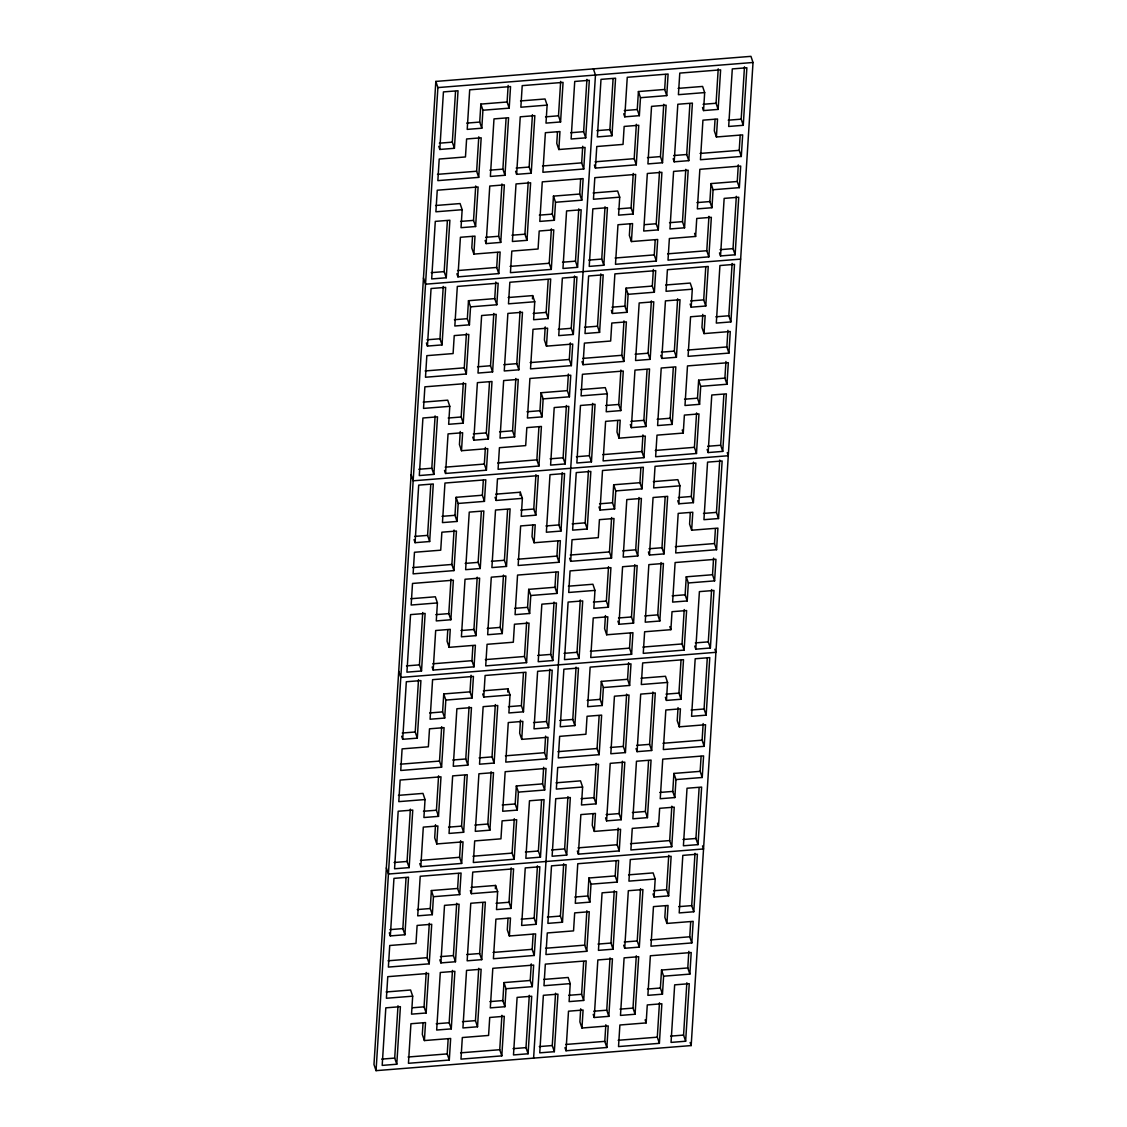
<?xml version="1.0" encoding="UTF-8"?>
<svg xmlns="http://www.w3.org/2000/svg" width="1127" height="1127" viewBox="0 0 1127 1127"><rect width="100%" height="100%" fill="white"/><g stroke="black" fill="none" stroke-linecap="round" stroke-linejoin="round"><path stroke-width="1.5" d="M435.825 81.426L373.981 1064.508L376.052 1070.65L691.175 1045.574L753.019 62.492L750.948 56.35L435.825 81.426L437.896 87.582L376.052 1070.65M390.336 935.917L393.957 878.37L408.537 877.2L404.917 934.748L390.336 935.917L389.294 932.846M402.705 739.298L406.326 681.75L420.92 680.595L417.3 738.143L402.705 739.298L401.663 736.227M415.074 542.679L418.695 485.131L433.289 483.976L429.669 541.523L415.074 542.679L414.046 539.608M427.443 346.074L431.063 288.526L445.658 287.357L442.038 344.904L427.443 346.074L426.415 342.988M439.812 149.454L443.432 91.907L458.027 90.752L454.406 148.299L439.812 149.454L438.783 146.383M396.774 1064.226L400.395 1006.679L385.814 1007.848L382.194 1065.395L396.774 1064.226L394.704 1058.084L398 1005.763M404.917 934.748L402.846 928.606L406.03 878.032M409.143 867.621L412.764 810.074L398.183 811.229L394.563 868.776L409.143 867.621L407.072 861.465L410.369 809.158M417.3 738.143L415.229 731.986L418.511 679.68M421.512 671.002L425.133 613.454L410.552 614.609L406.932 672.157L421.512 671.002L419.441 664.86L422.738 612.539M429.669 541.523L427.598 535.381L430.768 484.807M433.881 474.382L437.501 416.835L422.921 418.004L419.3 475.552L433.881 474.382L431.81 468.24L435.107 415.919M442.038 344.904L439.967 338.762L443.249 286.441M446.264 277.763L449.884 220.23L435.29 221.385L431.669 278.933L446.264 277.763L444.179 271.621L447.363 221.047M454.406 148.299L452.336 142.143L455.519 91.583M412.679 996.169L411.538 1014.145L426.133 1012.99L428.612 973.418L387.773 976.672L386.406 998.254L412.679 996.169L410.594 990.013L386.096 991.971M420.822 866.691L423.301 827.119L437.896 825.964L436.769 843.94L463.028 841.855L461.661 863.437L420.822 866.691L419.779 863.606M425.048 799.55L423.907 817.526L438.502 816.371L440.995 776.813L400.141 780.053L398.789 801.635L425.048 799.55L422.977 793.408L398.465 795.352M433.191 670.072L435.684 630.514L450.265 629.345L449.138 647.335L475.397 645.236L474.03 666.818L433.191 670.072L432.148 667.001M437.417 602.931L436.276 620.921L450.87 619.751L453.364 580.194L412.51 583.448L411.158 605.03L437.417 602.931L435.346 596.789L410.834 598.733M445.559 473.453L448.053 433.895L462.633 432.726L461.507 450.715L487.766 448.631L486.413 470.198L445.559 473.453L444.517 470.382M449.786 406.326L448.645 424.301L463.239 423.146L465.733 383.574L424.879 386.829L423.527 408.411L449.786 406.326L447.715 400.17L423.203 402.128M457.928 276.848L460.422 237.276L475.002 236.121L473.875 254.096L500.134 252.011L498.782 273.593L457.928 276.848L456.886 273.762M462.155 209.707L461.028 227.682L475.608 226.527L478.102 186.969L437.248 190.209L435.895 211.791L462.155 209.707L460.084 203.564L435.571 205.508M423.048 1022.964L422.329 1034.417L424.4 1040.559L450.659 1038.474L449.293 1060.042L408.453 1063.296L410.932 1023.739L425.527 1022.569L424.4 1040.559M426.133 1012.99L424.062 1006.834L426.217 972.432M429.218 963.824L431.711 924.267L417.117 925.436L415.99 943.412L389.731 945.497L388.378 967.079L429.218 963.824L427.147 957.682L429.317 923.281M459.703 894.599L461.07 873.031L420.216 876.271L417.723 915.842L432.317 914.673L430.246 908.531L431.373 890.555L457.632 888.456L459.703 894.599L433.444 896.698L431.373 890.555M435.515 824.725L434.698 837.798L436.769 843.94M438.502 816.371L436.431 810.228L438.586 775.827M441.587 767.219L444.08 727.648L429.5 728.817L428.359 746.792L402.1 748.891L400.747 770.474L441.587 767.219L439.516 761.077L441.685 726.676M472.072 697.993L473.439 676.411L432.585 679.666L430.091 719.223L444.686 718.068L442.615 711.912L443.742 693.936L470.001 691.851L472.072 697.993L445.813 700.078L443.742 693.936M447.785 629.739L447.067 641.178L449.138 647.335M450.87 619.751L448.8 613.609L450.969 579.208M453.956 570.6L456.449 531.042L441.869 532.198L440.727 550.187L414.468 552.272L413.116 573.854L453.956 570.6L451.885 564.458L454.054 530.056M484.441 501.374L485.807 479.792L444.954 483.046L442.46 522.604L457.055 521.449L454.984 515.307L456.111 497.317L482.37 495.232L484.441 501.374L458.182 503.459L456.111 497.317M460.253 431.486L459.436 444.573L461.507 450.715M463.239 423.146L461.168 416.99L463.338 382.588M466.339 373.981L468.818 334.423L454.237 335.592L453.096 353.568L426.837 355.653L425.485 377.235L466.339 373.981L464.268 367.839L466.423 333.437M496.81 304.755L498.176 283.187L457.323 286.427L454.829 325.999L469.424 324.83L467.353 318.687L468.48 300.712L494.739 298.613L496.81 304.755L470.551 306.854L468.48 300.712M472.523 236.515L471.804 247.954L473.875 254.096M475.608 226.527L473.537 220.385L475.707 185.983M478.707 177.376L481.187 137.804L466.606 138.973L465.465 156.949L439.206 159.048L437.854 180.63L478.707 177.376L476.636 171.234L478.792 136.818M509.193 108.15L510.545 86.568L469.691 89.822L467.212 129.38L481.792 128.224L479.722 122.068L480.849 104.093L507.108 101.993L509.193 108.15L482.919 110.235L480.849 104.093M432.317 914.673L433.444 896.698M444.686 718.068L445.813 700.078M457.055 521.449L458.182 503.459M469.424 324.83L470.551 306.854M481.792 128.224L482.919 110.235M440.896 962.909L444.517 905.361L459.098 904.192L455.477 961.74L440.896 962.909L439.854 959.824M473.777 440.192L477.397 382.645L491.992 381.49L488.371 439.037L473.777 440.192L472.748 437.121M486.146 243.587L489.766 186.04L504.361 184.87L500.74 242.418L486.146 243.587L485.117 240.502M449.293 1060.042L447.222 1053.9L448.166 1038.967M451.265 1028.881L454.885 971.333L440.291 972.488L436.67 1030.036L451.265 1028.881L449.18 1022.738L452.476 970.417M455.477 961.74L453.406 955.597L456.703 903.276M457.632 888.456L458.576 873.524M461.661 863.437L459.591 857.295L460.647 840.686M463.634 832.261L467.254 774.714L452.66 775.883L449.039 833.431L463.634 832.261L461.563 826.119L464.733 775.545M467.846 765.12L471.466 707.587L456.886 708.742L453.265 766.29L467.846 765.12L465.775 758.978L469.071 706.671M470.001 691.851L471.044 675.242M474.03 666.818L471.959 660.676L472.903 645.729M476.003 635.642L479.623 578.109L465.028 579.264L461.408 636.811L476.003 635.642L473.932 629.5L477.214 577.193M480.229 568.515L483.849 510.968L469.255 512.123L465.634 569.67L480.229 568.515L478.144 562.373L481.328 511.799M482.37 495.232L483.314 480.285M486.413 470.198L484.342 464.056L485.385 447.461M488.371 439.037L486.3 432.895L489.484 382.321M492.598 371.896L496.218 314.348L481.623 315.518L478.003 373.065L492.598 371.896L490.527 365.754L493.809 313.433M494.739 298.613L495.795 282.018M498.782 273.593L496.711 267.451L497.641 252.504M500.74 242.418L498.669 236.276L501.952 183.955M504.966 175.277L508.587 117.743L493.992 118.898L490.372 176.446L504.966 175.277L502.896 169.135L506.065 118.56M507.108 101.993L508.164 85.398M497.641 891.584L471.382 893.683L472.734 872.101L513.588 868.847L511.094 908.404L496.5 909.574L497.641 891.584L495.57 885.442L471.058 887.386M510.01 694.965L483.751 697.064L485.103 675.482L525.957 672.227L523.463 711.799L508.883 712.954L510.01 694.965L507.939 688.822L483.427 690.781M522.379 498.359L496.119 500.444L497.472 478.862L538.326 475.622L535.832 515.18L521.252 516.335L522.379 498.359L520.308 492.217L495.795 494.161M516.631 174.347L520.251 116.814L534.846 115.644L531.226 173.192L516.631 174.347L515.602 171.276M477.524 1026.782L481.144 969.248L466.55 970.403L462.929 1027.951L477.524 1026.782L475.453 1020.639L478.736 968.332M481.736 959.655L485.357 902.107L470.776 903.262L467.156 960.81L481.736 959.655L479.665 953.512L482.849 902.938M489.893 830.176L493.513 772.629L478.919 773.784L475.298 831.332L489.893 830.176L487.822 824.034L491.104 771.713M494.119 763.035L497.74 705.488L483.145 706.657L479.524 764.205L494.119 763.035L492.034 756.893L495.331 704.572M502.262 633.557L505.882 576.01L491.287 577.179L487.667 634.726L502.262 633.557L500.191 627.415L503.473 575.094M506.488 566.416L510.108 508.883L495.514 510.038L491.893 567.585L506.488 566.416L504.417 560.274L507.587 509.7M514.63 436.938L518.251 379.405L503.656 380.56L500.036 438.107L514.63 436.938L512.56 430.796L515.842 378.489M518.857 369.811L522.477 312.264L507.883 313.419L504.262 370.966L518.857 369.811L516.786 363.655L520.068 311.348M526.999 240.333L530.62 182.785L516.025 183.94L512.405 241.488L526.999 240.333L524.928 234.177L528.225 181.87M531.226 173.192L529.155 167.05L532.437 114.729M495.359 888.71L495.57 885.442M507.728 692.091L507.939 688.822M520.096 495.486L520.308 492.217M532.465 298.866L532.677 295.598L508.164 297.542M534.747 301.74L533.62 319.73L548.201 318.561L550.694 279.003L509.841 282.257L508.488 303.825L534.747 301.74L532.677 295.598M547.116 105.121L545.989 123.111L560.57 121.955L563.063 82.384L522.21 85.638L520.857 107.22L547.116 105.121L545.045 98.979L520.533 100.937M501.811 1055.872L504.304 1016.3L489.724 1017.47L488.583 1035.445L462.324 1037.544L460.971 1059.126L501.811 1055.872L499.74 1049.716L501.909 1015.314M532.296 986.646L533.663 965.064L492.809 968.318L490.315 1007.876L504.91 1006.721L502.839 1000.565L503.966 982.589L530.225 980.49L532.296 986.646L506.037 988.731L503.966 982.589M508.009 918.392L507.291 929.831L509.362 935.988L535.621 933.889L534.268 955.471L493.415 958.725L495.908 919.153L510.489 917.998L509.362 935.988M511.094 908.404L509.024 902.262L511.193 867.86M514.194 859.253L516.673 819.695L502.093 820.85L500.952 838.84L474.692 840.925L473.34 862.507L514.194 859.253L512.109 853.111L514.278 818.709M544.665 790.027L546.032 768.445L505.178 771.699L502.684 811.257L517.279 810.102L515.208 803.96L516.335 785.97L542.594 783.885L544.665 790.027L518.406 792.112L516.335 785.97M520.477 720.139L519.66 733.226L521.731 739.368L547.99 737.283L546.637 758.851L505.784 762.106L508.277 722.548L522.858 721.379L521.731 739.368M523.463 711.799L521.392 705.643L523.449 672.96M526.563 662.634L529.042 623.076L514.461 624.231L513.32 642.221L487.061 644.306L485.709 665.888L526.563 662.634L524.492 656.492L526.647 622.09M557.034 593.408L558.4 571.84L517.547 575.08L515.067 614.652L529.648 613.482L527.577 607.34L528.704 589.351L554.963 587.266L557.034 593.408L530.775 595.507L528.704 589.351M532.747 525.168L532.029 536.607L534.099 542.749L560.358 540.664L559.006 562.246L518.152 565.486L520.646 525.929L535.226 524.773L534.099 542.749M535.832 515.18L533.761 509.038L535.931 474.636M538.931 466.029L541.411 426.457L526.83 427.626L525.689 445.602L499.43 447.701L498.078 469.283L538.931 466.029L536.861 459.872L538.917 427.203M569.417 396.803L570.769 375.221L529.915 378.475L527.436 418.032L542.017 416.877L539.946 410.721L541.073 392.745L567.346 390.646L569.417 396.803L543.158 398.888L541.073 392.745M545.214 326.915L544.397 339.988L546.468 346.144L572.727 344.045L571.375 365.627L530.521 368.881L533.015 329.309L547.595 328.154L546.468 346.144M548.201 318.561L546.13 312.418L548.187 279.735M551.3 269.409L553.78 229.852L539.199 231.007L538.072 248.997L511.813 251.082L510.446 272.664L551.3 269.409L549.229 263.267L551.385 228.866M581.786 200.183L583.138 178.601L542.284 181.856L539.805 221.413L554.385 220.258L552.315 214.116L553.456 196.126L579.715 194.041L581.786 200.183L555.526 202.268L553.456 196.126M557.485 131.929L556.766 143.383L558.837 149.525L585.096 147.44L583.744 169.008L542.89 172.262L545.383 132.704L559.964 131.535L558.837 149.525M560.57 121.955L558.499 115.799L560.668 81.398M504.91 1006.721L506.037 988.731M517.279 810.102L518.406 792.112M529.648 613.482L530.775 595.507M542.017 416.877L543.158 398.888M554.385 220.258L555.526 202.268M528.084 1053.773L531.705 996.24L517.11 997.395L513.489 1054.942L528.084 1053.773L525.999 1047.631L529.296 995.324M530.225 980.49L531.268 963.895M534.268 955.471L532.183 949.328L533.127 934.382M536.227 924.295L539.847 866.762L525.252 867.917L521.632 925.464L536.227 924.295L534.156 918.153L537.438 865.846M540.453 857.168L544.073 799.621L529.479 800.776L525.858 858.323L540.453 857.168L538.382 851.012L541.552 800.452M542.594 783.885L543.651 767.276M546.637 758.851L544.566 752.709L545.609 736.114M548.595 727.69L552.216 670.142L537.621 671.298L534.001 728.845L548.595 727.69L546.525 721.534L549.807 669.227M552.822 660.549L556.442 603.001L541.848 604.171L538.227 661.704L552.822 660.549L550.751 654.407L554.033 602.086M554.963 587.266L555.907 572.333M559.006 562.246L556.935 556.09L557.865 541.157M560.964 531.071L564.585 473.523L549.99 474.692L546.37 532.226L560.964 531.071L558.893 524.928L562.19 472.607M565.19 463.93L568.811 406.382L554.216 407.551L550.596 465.099L565.19 463.93L563.12 457.787L566.402 405.481M567.346 390.646L568.388 374.051M571.375 365.627L569.304 359.485L570.347 342.876M573.333 334.451L576.954 276.904L562.359 278.073L558.738 335.621L573.333 334.451L571.262 328.309L574.559 276.002M577.559 267.324L581.18 209.777L566.585 210.932L562.965 268.48L577.559 267.324L575.488 261.168L578.771 208.861M579.715 194.041L580.644 179.094M583.744 169.008L581.673 162.866L582.715 146.271M585.702 137.846L589.322 80.299L574.728 81.454L571.107 139.001L585.702 137.846L583.631 131.69L586.928 79.383M533.606 1058.112L595.465 75.03L593.394 68.888M570.671 561.316L572.037 539.734L598.296 537.649L599.423 519.66L614.018 518.505L611.524 558.062L570.671 561.316L569.642 558.245M583.039 364.697L584.406 343.115L610.665 341.03L611.792 323.04L626.387 321.885L623.893 361.443L583.039 364.697L582.011 361.626M595.408 168.078L596.775 146.51L623.034 144.411L624.161 126.435L638.755 125.266L636.262 164.838L595.408 168.078L594.38 165.007M554.343 1051.688L557.964 994.141L543.369 995.31L539.748 1052.843L554.343 1051.688L552.272 1045.546L555.555 993.225M562.486 922.21L566.106 864.663L551.512 865.832L547.891 923.365L562.486 922.21L560.415 916.068L563.697 863.747M566.712 855.069L570.332 797.522L555.738 798.691L552.117 856.238L566.712 855.069L564.641 848.927L567.923 796.62M574.855 725.591L578.475 668.043L563.88 669.213L560.26 726.76L574.855 725.591L572.784 719.449L576.066 667.142M579.081 658.464L582.701 600.916L568.107 602.072L564.486 659.619L579.081 658.464L577.01 652.308L580.292 600.001M587.223 528.986L590.844 471.438L576.249 472.593L572.629 530.141L587.223 528.986L585.152 522.829L588.449 470.522M591.45 461.845L595.07 404.297L580.475 405.466L576.855 463L591.45 461.845L589.379 455.702L592.661 403.381M599.592 332.366L603.213 274.819L588.618 275.988L584.998 333.522L599.592 332.366L597.521 326.224L600.818 273.903M603.818 265.225L607.439 207.678L592.844 208.847L589.224 266.395L603.818 265.225L601.748 259.083L605.03 206.776M611.961 135.747L615.581 78.2L601.001 79.369L597.38 136.916L611.961 135.747L609.89 129.605L613.074 79.031M566.008 1050.758L568.501 1011.201L583.082 1010.031L581.955 1028.021L608.214 1025.922L606.861 1047.504L566.008 1050.758L564.979 1047.687M570.234 983.617L569.107 1001.607L583.687 1000.438L586.181 960.88L545.327 964.134L543.975 985.716L570.234 983.617L568.163 977.475L543.651 979.433M578.376 854.139L580.87 814.582L595.45 813.426L594.323 831.402L620.583 829.317L619.23 850.899L578.376 854.139L577.348 851.068M582.603 787.012L581.476 804.988L596.056 803.833L598.55 764.261L557.696 767.515L556.344 789.097L582.603 787.012L580.532 780.856L556.02 782.814M594.971 590.393L593.844 608.383L608.425 607.214L610.919 567.656L570.065 570.91L568.712 592.478L594.971 590.393L592.901 584.251L568.388 586.195M615.751 490.921L614.609 508.911L600.029 510.066L602.508 470.508L643.362 467.254L642.01 488.836L615.751 490.921L613.68 484.779L639.939 482.694L642.01 488.836M607.34 393.774L606.213 411.764L620.794 410.594L623.287 371.037L582.434 374.291L581.081 395.873L607.34 393.774L605.269 387.632L580.757 389.59M628.119 294.316L626.978 312.292L612.398 313.461L614.891 273.889L655.731 270.635L654.378 292.217L628.119 294.316L626.048 288.16L652.308 286.075L654.378 292.217M619.709 197.169L618.582 215.144L633.163 213.989L635.656 174.417L594.817 177.672L593.45 199.254L619.709 197.169L617.638 191.012L593.126 192.971M640.488 97.697L639.347 115.672L624.767 116.842L627.26 77.284L668.1 74.03L666.747 95.612L640.488 97.697L638.417 91.555L664.676 89.456L666.747 95.612M580.701 1008.792L579.884 1021.879L581.955 1028.021M583.687 1000.438L581.617 994.296L583.673 961.613M586.787 951.287L589.266 911.729L574.685 912.884L573.544 930.874L547.285 932.959L545.933 954.541L586.787 951.287L584.716 945.144L586.871 910.743M617.272 882.061L618.624 860.479L577.771 863.733L575.291 903.305L589.872 902.135L587.801 895.993L588.928 878.003L615.187 875.918L617.272 882.061L590.999 884.16L588.928 878.003M592.971 813.821L592.253 825.26L594.323 831.402M596.056 803.833L593.985 797.691L596.155 763.289M599.155 754.681L601.635 715.11L587.054 716.279L585.927 734.255L559.654 736.354L558.302 757.922L599.155 754.681L597.085 748.525L599.141 715.842M629.641 685.455L630.993 663.873L590.139 667.128L587.66 706.685L602.241 705.516L600.17 699.374L601.311 681.398L627.57 679.299L629.641 685.455L603.382 687.54L601.311 681.398M605.453 615.567L604.621 628.641L606.692 634.783L632.951 632.698L631.599 654.28L590.745 657.534L593.239 617.962L607.819 616.807L606.692 634.783M608.425 607.214L606.354 601.071L608.524 566.67M611.524 558.062L609.453 551.92L611.609 517.518M614.609 508.911L612.539 502.769L613.68 484.779M617.709 420.582L616.99 432.035L619.061 438.178L645.32 436.079L643.968 457.661L603.114 460.915L605.608 421.357L620.202 420.188L619.061 438.178M620.794 410.594L618.723 404.452L620.892 370.05M623.893 361.443L621.822 355.301L623.978 320.899M626.978 312.292L624.907 306.15L626.048 288.16M630.078 223.977L629.359 235.416L631.43 241.558L657.689 239.473L656.337 261.055L615.483 264.296L617.976 224.738L632.571 223.583L631.43 241.558M633.163 213.989L631.092 207.847L633.261 173.431M636.262 164.838L634.191 158.682L636.361 124.28M639.347 115.672L637.276 109.53L638.417 91.555M589.872 902.135L590.999 884.16M602.241 705.516L603.382 687.54M594.225 1017.498L597.845 959.95L612.44 958.795L608.819 1016.343L594.225 1017.498L593.196 1014.427M606.594 820.879L610.214 763.345L624.809 762.176L621.188 819.723L606.594 820.879L605.565 817.808M618.962 624.273L622.583 566.726L637.178 565.557L633.557 623.104L618.962 624.273L617.934 621.202M631.345 427.654L634.966 370.107L649.546 368.952L645.926 426.499L631.345 427.654L630.303 424.583M606.861 1047.504L604.79 1041.362L605.833 1024.767M608.819 1016.343L606.749 1010.186L610.031 957.88M613.046 949.202L616.666 891.654L602.072 892.823L598.451 950.357L613.046 949.202L610.975 943.06L614.257 890.739M615.187 875.918L616.131 860.986M619.23 850.899L617.159 844.743L618.202 828.148M621.188 819.723L619.117 813.581L622.414 761.26M625.415 752.582L629.035 695.035L614.44 696.204L610.82 753.752L625.415 752.582L623.344 746.44L626.626 694.119M627.57 679.299L628.612 662.704M631.599 654.28L629.528 648.138L630.472 633.191M633.557 623.104L631.486 616.962L634.783 564.655M637.783 555.977L641.404 498.43L626.809 499.585L623.189 557.132L637.783 555.977L635.713 549.821L638.995 497.514M639.939 482.694L640.869 467.747M643.968 457.661L641.897 451.518L642.939 434.923M645.926 426.499L643.855 420.343L647.039 369.783M650.152 359.358L653.773 301.811L639.178 302.966L635.558 360.513L650.152 359.358L648.081 353.216L651.378 300.895M652.308 286.075L653.35 269.48M656.337 261.055L654.266 254.899L655.21 239.966M658.295 229.88L661.915 172.332L647.335 173.488L643.714 231.035L658.295 229.88L656.224 223.738L659.52 171.417M662.521 162.739L666.142 105.191L651.547 106.361L647.926 163.908L662.521 162.739L660.45 156.597L663.747 104.276M664.676 89.456L665.62 74.523M624.71 948.272L628.331 890.724L642.925 889.569L639.305 947.117L624.71 948.272L623.682 945.201M637.079 751.653L640.699 694.105L655.294 692.95L651.674 750.497L637.079 751.653L636.051 748.582M649.448 555.048L653.068 497.5L667.663 496.331L664.042 553.878L649.448 555.048L648.419 551.976M661.817 358.428L665.437 300.881L680.032 299.726L676.411 357.273L661.817 358.428L660.788 355.357M674.2 161.809L677.82 104.262L692.401 103.106L688.78 160.654L674.2 161.809L673.157 158.738M635.079 1014.244L638.699 956.696L624.104 957.865L620.484 1015.413L635.079 1014.244L633.008 1008.101L636.304 955.795M639.305 947.117L637.234 940.96L640.516 888.654M647.447 817.638L651.068 760.091L636.473 761.246L632.853 818.794L647.447 817.638L645.377 811.482L648.56 760.922M651.674 750.497L649.603 744.355L652.885 692.034M659.816 621.019L663.437 563.472L648.856 564.627L645.236 622.174L659.816 621.019L657.745 614.877L661.042 562.556M664.042 553.878L661.972 547.736L665.155 497.162M672.185 424.4L675.806 366.853L661.225 368.022L657.605 425.569L672.185 424.4L670.114 418.258L673.298 367.684M676.411 357.273L674.34 351.117L677.637 298.81M684.554 227.795L688.174 170.247L673.594 171.403L669.973 228.95L684.554 227.795L682.483 221.639L685.779 169.332M688.78 160.654L686.709 154.512L689.893 103.938M646.151 1022.907L647.278 1004.932L661.859 1003.763L659.38 1043.334L618.526 1046.574L619.892 1025.006L646.151 1022.907L645.109 1019.836M655.196 879.046L628.936 881.131L630.289 859.549L671.143 856.309L668.649 895.866L654.069 897.022L655.196 879.046L653.125 872.904L628.612 874.848M658.52 826.288L659.647 808.313L674.242 807.157L671.748 846.715L630.895 849.969L632.261 828.387L658.52 826.288L657.478 823.217M667.564 682.427L641.305 684.526L642.658 662.944L683.511 659.689L681.018 699.247L666.437 700.416L667.564 682.427L665.493 676.285L640.981 678.229M670.889 629.683L672.016 611.693L686.611 610.538L684.117 650.096L643.263 653.35L644.63 631.768L670.889 629.683L669.847 626.612M679.933 485.822L653.674 487.906L655.041 466.324L695.88 463.07L693.401 502.642L678.806 503.797L679.933 485.822L677.862 479.665L653.35 481.623M683.258 433.064L684.385 415.088L698.979 413.919L696.486 453.491L655.632 456.731L656.999 435.149L683.258 433.064L682.215 429.993M692.302 289.202L666.043 291.287L667.409 269.705L708.249 266.465L705.77 306.023L691.175 307.178L692.302 289.202L690.231 283.06L665.719 285.004M695.627 236.445L696.754 218.469L711.348 217.314L708.855 256.871L668.001 260.126L669.368 238.544L695.627 236.445L694.584 233.374M704.671 92.583L678.412 94.682L679.778 73.1L720.618 69.846L718.138 109.404L703.544 110.573L704.671 92.583L702.6 86.441L678.102 88.385M659.38 1043.334L657.309 1037.178L659.464 1002.776M689.865 974.108L691.217 952.526L650.364 955.766L647.884 995.338L662.465 994.169L660.394 988.027L661.535 970.051L687.794 967.952L689.865 974.108L663.606 976.193L661.535 970.051M665.564 905.854L664.845 917.293L666.916 923.436L693.175 921.351L691.823 942.933L650.969 946.187L653.463 906.615L668.057 905.46L666.916 923.436M668.649 895.866L666.578 889.724L668.748 855.323M671.748 846.715L669.677 840.573L671.833 806.171M702.234 777.489L703.586 755.907L662.732 759.161L660.253 798.719L674.834 797.564L672.763 791.408L673.904 773.432L700.163 771.347L702.234 777.489L675.975 779.574L673.904 773.432M678.045 707.601L677.214 720.674L679.285 726.83L705.544 724.731L704.192 746.313L663.338 749.568L665.832 710.01L680.426 708.841L679.285 726.83M681.018 699.247L678.947 693.105L681.004 660.422M684.117 650.096L682.046 643.954L684.216 609.552M714.603 580.87L715.955 559.288L675.115 562.542L672.622 602.1L687.202 600.945L685.131 594.802L686.273 576.813L712.532 574.728L714.603 580.87L688.343 582.969L686.273 576.813M690.302 512.616L689.583 524.069L691.654 530.211L717.913 528.126L716.561 549.708L675.707 552.948L678.2 513.391L692.795 512.236L691.654 530.211M693.401 502.642L691.316 496.486L693.485 462.084M696.486 453.491L694.415 447.334L696.585 412.933M726.971 384.251L728.324 362.683L687.484 365.923L684.991 405.495L699.585 404.325L697.5 398.183L698.641 380.208L724.9 378.108L726.971 384.251L700.712 386.35L698.641 380.208M702.783 314.377L701.952 327.45L704.023 333.592L730.282 331.507L728.93 353.089L688.076 356.343L690.569 316.772L705.164 315.616L704.023 333.592M705.77 306.023L703.699 299.881L705.741 267.198M708.855 256.871L706.784 250.729L708.953 216.328M739.34 187.645L740.693 166.063L699.853 169.318L697.359 208.875L711.954 207.72L709.883 201.564L711.01 183.588L737.269 181.503L739.34 187.645L713.081 189.73L711.01 183.588M715.053 119.392L714.321 130.831L716.406 136.987L742.665 134.888L741.298 156.47L700.459 159.724L702.938 120.166L717.533 118.997L716.406 136.987M718.138 109.404L716.068 103.261L718.223 68.86M662.465 994.169L663.606 976.193M674.834 797.564L675.975 779.574M687.202 600.945L688.343 582.969M699.585 404.325L700.712 386.35M711.954 207.72L713.081 189.73M695.782 649.166L699.402 591.619L713.997 590.463L710.376 648.011L695.782 649.166L694.753 646.095M708.15 452.561L711.771 395.013L726.366 393.844L722.745 451.392L708.15 452.561L707.122 449.476M720.533 255.942L724.154 198.394L738.734 197.239L735.114 254.787L720.533 255.942L719.491 252.871M685.639 1041.235L689.259 983.688L674.664 984.857L671.044 1042.405L685.639 1041.235L683.568 1035.093L686.85 982.772M687.794 967.952L688.836 951.357M691.823 942.933L689.752 936.791L690.696 921.844M693.781 911.757L697.402 854.21L682.821 855.379L679.201 912.926L693.781 911.757L691.71 905.615L695.007 853.294M698.007 844.63L701.628 787.083L687.033 788.238L683.413 845.785L698.007 844.63L695.937 838.474L699.12 787.914M700.163 771.347L701.093 756.4M704.192 746.313L702.121 740.171L703.163 723.576M706.15 715.152L709.771 657.605L695.19 658.76L691.569 716.307L706.15 715.152L704.079 708.996L707.263 658.436M710.376 648.011L708.305 641.869L711.602 589.548M712.532 574.728L713.574 558.133M716.561 549.708L714.49 543.552L715.434 528.619M718.519 518.533L722.139 460.985L707.559 462.14L703.938 519.688L718.519 518.533L716.448 512.391L719.744 460.07M722.745 451.392L720.674 445.25L723.858 394.675M724.9 378.108L725.943 361.513M728.93 353.089L726.859 346.947L727.901 330.338M730.888 321.913L734.508 264.366L719.928 265.535L716.307 323.083L730.888 321.913L728.817 315.771L732.113 263.45M735.114 254.787L733.043 248.63L736.34 196.323M737.269 181.503L738.312 164.894M741.298 156.47L739.227 150.328L740.171 135.381M743.256 125.308L746.877 67.761L732.296 68.916L728.676 126.463L743.256 125.308L741.186 119.152L744.482 66.845M437.896 87.582L753.019 62.492M466.761 123.111L479.722 122.068M545.538 116.842L558.499 115.799M624.316 110.559L637.276 109.53M703.093 104.29L716.068 103.261M439.361 143.185L452.336 142.143M570.671 132.732L583.631 131.69M596.93 130.633L609.89 129.605M728.225 120.195L741.186 119.152M437.487 174.347L476.636 171.234M489.921 170.163L502.896 169.135M516.18 168.078L529.155 167.05M542.524 165.979L581.673 162.866M595.042 161.809L634.191 158.682M647.476 157.625L660.45 156.597M673.749 155.54L686.709 154.512M700.078 153.441L739.227 150.328M460.577 221.413L473.537 220.385M539.354 215.144L552.315 214.116M618.131 208.875L631.092 207.847M696.909 202.606L709.883 201.564M485.695 237.304L498.669 236.276M511.954 235.219L524.928 234.177M644.883 224.639L656.224 223.738M669.523 222.681L682.483 221.639M431.218 272.649L444.179 271.621M457.562 270.565L496.711 267.451M510.08 266.381L549.229 263.267M562.514 262.211L575.488 261.168M588.773 260.112L601.748 259.083M615.117 258.013L654.266 254.899M667.635 253.843L706.784 250.729M720.083 249.673L733.043 248.63M740.65 259.111L425.527 284.187L423.456 278.045M454.392 319.716L467.353 318.687M533.17 313.447L546.13 312.418M611.947 307.178L624.907 306.15M690.724 300.909L703.699 299.881M426.992 339.79L439.967 338.762M558.288 329.338L571.262 328.309M584.547 327.253L597.521 326.224M715.856 316.8L728.817 315.771M425.118 370.952L464.268 367.839M477.552 366.782L490.527 365.754M503.811 364.697L516.786 363.655M530.155 362.598L569.304 359.485M582.673 358.414L621.822 355.301M635.107 354.244L648.081 353.216M661.366 352.159L674.34 351.117M687.709 350.06L726.859 346.947M448.194 418.032L461.168 416.99M526.985 411.764L539.946 410.721M605.762 405.481L618.723 404.452M684.54 399.212L697.5 398.183M473.326 433.923L486.3 432.895M499.585 431.824L512.56 430.796M630.895 421.385L643.855 420.343M657.154 419.286L670.114 418.258M418.85 469.269L431.81 468.24M445.193 467.17L484.342 464.056M497.711 463L536.861 459.872M550.145 458.816L563.12 457.787M576.404 456.731L589.379 455.702M602.748 454.632L641.897 451.518M655.266 450.448L694.415 447.334M707.714 446.278L720.674 445.25M442.009 516.335L454.984 515.307M520.801 510.066L533.761 509.038M599.578 503.797L612.539 502.769M678.355 497.528L691.316 496.486M414.623 536.41L427.598 535.381M545.919 525.957L558.893 524.928M572.178 523.872L585.152 522.829M703.487 513.419L716.448 512.391M412.75 567.571L451.885 564.458M465.183 563.401L478.144 562.373M491.442 561.302L504.417 560.274M517.786 559.217L556.935 556.09M570.304 555.033L609.453 551.92M622.738 550.864L635.713 549.821M648.997 548.764L661.972 547.736M675.341 546.665L714.49 543.552M435.825 614.638L448.8 613.609M514.616 608.369L527.577 607.34M593.394 602.1L606.354 601.071M672.171 595.831L685.131 594.802M460.957 630.528L473.932 629.5M487.216 628.443L500.191 627.415M618.512 617.99L631.486 616.962M644.785 615.905L657.745 614.877M406.481 665.888L419.441 664.86M432.824 663.789L471.959 660.676M485.343 659.605L524.492 656.492M537.776 655.435L550.751 654.407M564.035 653.35L577.01 652.308M590.379 651.251L629.528 648.138M642.897 647.067L682.046 643.954M695.331 642.897L708.305 641.869M429.641 712.954L442.615 711.912M508.432 706.685L521.392 705.643M587.209 700.402L600.17 699.374M665.987 694.133L678.947 693.105M402.254 733.029L415.229 731.986M533.55 722.576L546.525 721.534M559.809 720.477L572.784 719.449M691.119 710.038L704.079 708.996M400.381 764.191L439.516 761.077M452.815 760.007L465.775 758.978M479.074 757.922L492.034 756.893M505.417 755.823L544.566 752.709M557.935 751.653L597.085 748.525M610.369 747.469L623.344 746.44M636.628 745.384L649.603 744.355M662.972 743.285L702.121 740.171M423.456 811.257L436.431 810.228M502.233 804.988L515.208 803.96M581.025 798.719L593.985 797.691M659.802 792.45L672.763 791.408M448.588 827.148L461.563 826.119M474.847 825.063L487.822 824.034M606.143 814.61L619.117 813.581M632.402 812.525L645.377 811.482M394.112 862.507L407.072 861.465M420.456 860.408L459.591 857.295M472.974 856.224L512.109 853.111M525.407 852.054L538.382 851.012M551.667 849.955L564.641 848.927M578.01 847.87L617.159 844.743M630.528 843.686L669.677 840.573M682.962 839.516L695.937 838.474M417.272 909.559L430.246 908.531M496.049 903.291L509.024 902.262M574.84 897.022L587.801 895.993M653.618 890.753L666.578 889.724M389.886 929.634L402.846 928.606M521.181 919.181L534.156 918.153M547.44 917.096L560.415 916.068M678.75 906.643L691.71 905.615M387.998 960.796L427.147 957.682M440.446 956.626L453.406 955.597M466.705 954.541L479.665 953.512M493.048 952.442L532.183 949.328M545.567 948.258L584.716 945.144M598 944.088L610.975 943.06M624.259 942.003L637.234 940.96M650.603 939.904L689.752 936.791M412.707 1007.749L424.062 1006.834M489.865 1001.607L502.839 1000.565M568.656 995.324L581.617 994.296M647.433 989.055L660.394 988.027M436.219 1023.767L449.18 1022.738M462.479 1021.668L475.453 1020.639M593.774 1011.229L606.749 1010.186M620.033 1009.13L633.008 1008.101M381.743 1059.112L394.704 1058.084M408.073 1057.013L447.222 1053.9M460.605 1052.843L499.74 1049.716M513.039 1048.659L525.999 1047.631M539.298 1046.574L552.272 1045.546M565.641 1044.475L604.79 1041.362M618.159 1040.291L657.309 1037.178M670.593 1036.122L683.568 1035.093M702.515 107.502L703.544 110.573M690.133 304.107L691.175 307.178M623.724 113.771L624.767 116.842M727.239 452.645L728.281 455.731L413.158 480.806L411.087 474.664M677.764 500.726L678.806 503.797M611.355 310.376L612.398 313.461M714.87 649.265L715.913 652.336L400.789 677.426L398.719 671.269M665.395 697.345L666.437 700.416M598.986 506.995L600.029 510.066M702.501 845.884L703.544 848.955L388.421 874.031L386.35 867.889M653.026 893.95L654.069 897.022M690.133 1042.503L691.175 1045.574M495.077 497.373L496.119 500.444M482.708 693.993L483.751 697.064M470.339 890.598L471.382 893.683"/></g></svg>
